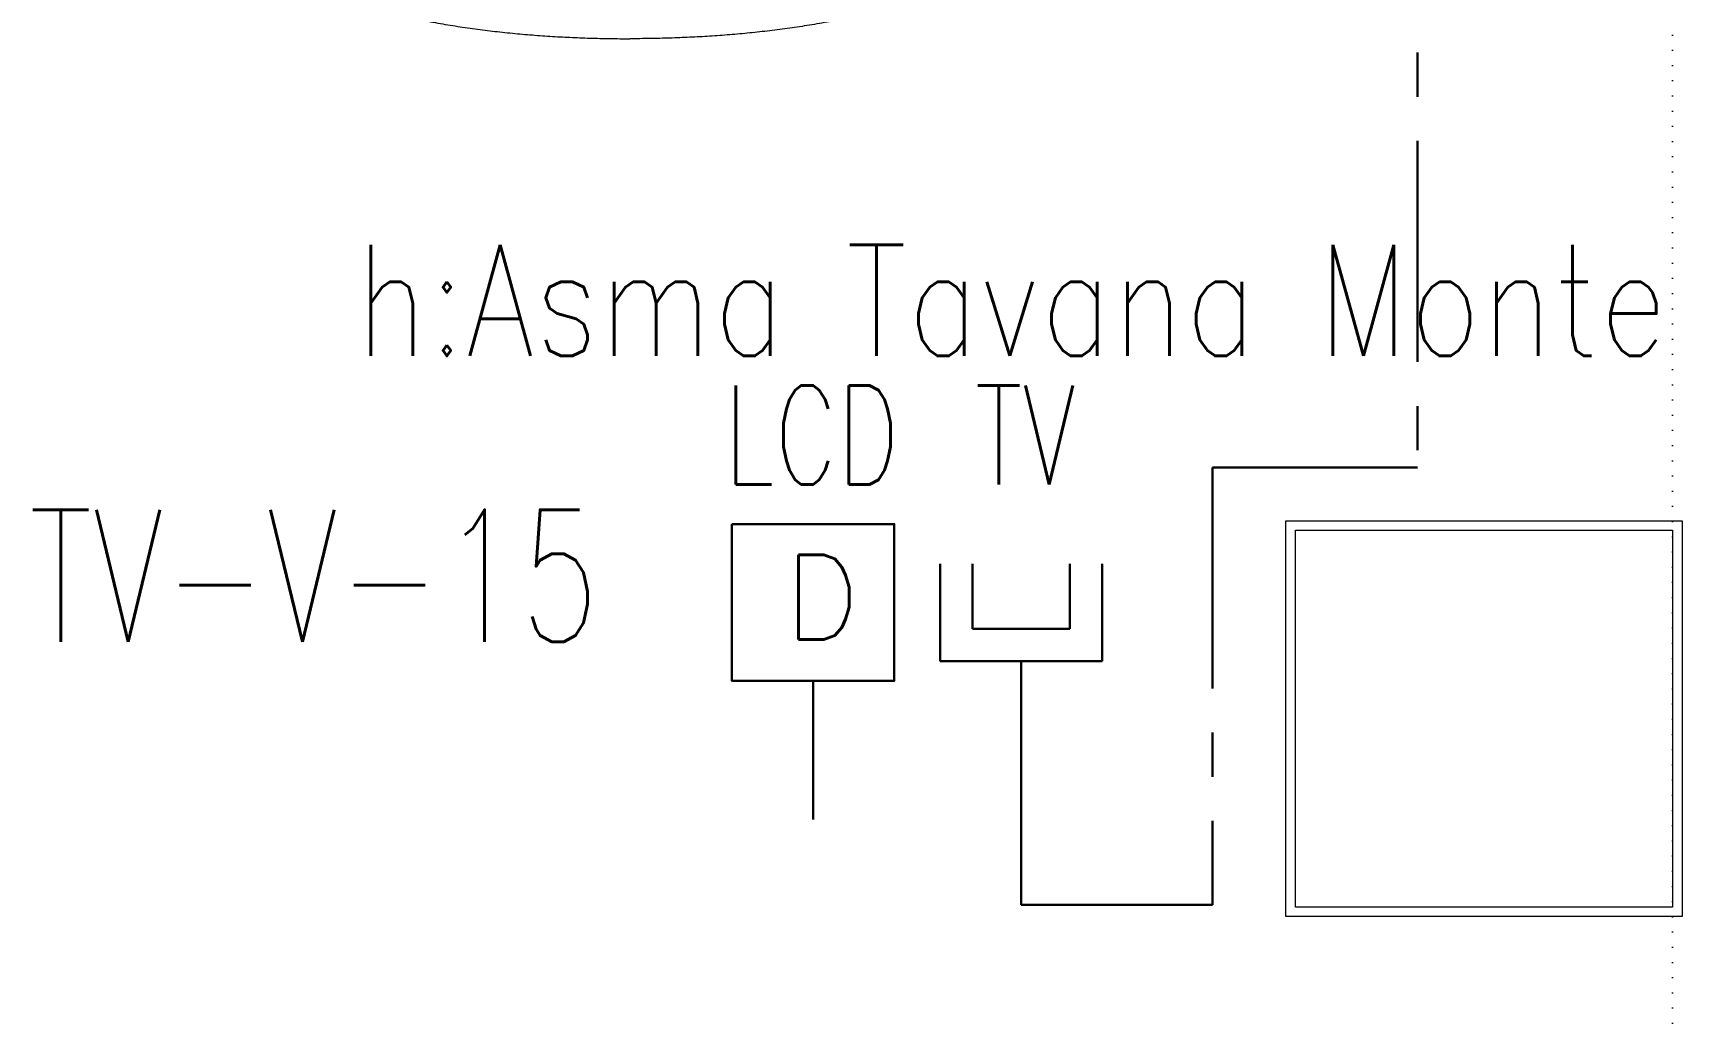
# Model space of a CAD drawing. Extents: x -2365 to 41970, y -230 to 8114.
# Drawn here: x 18133.2 to 18482.8, y 987.3 to 1198 of the extents above; entities that cross this region are included whole.
import ezdxf

# ---------------------------------------------------------------- set-up
doc = ezdxf.new("R2010")
doc.units = 0
doc.header["$LTSCALE"] = 25
doc.linetypes.add('CENTER', pattern=[2, 1.25, -0.25, 0.25, -0.25])
doc.linetypes.add('DOT2', pattern=[0.125, 0, -0.125])
doc.layers.get('0').update_dxf_attribs({"color": 9, "lineweight": 9})
for name, color, linetype, lineweight in [('01', 9, 'Continuous', 9), ('04', 9, 'Continuous', 9), ('14', 9, 'Continuous', 9), ('20', 9, 'DOT2', 9), ('E-DATA LCD EKRAN', 7, 'Continuous', 30), ('E-DATA PRİZİ (RJ45)', 7, 'Continuous', 30), ('E-KABLO', 7, 'Continuous', 30), ('E-YAZI', 7, 'Continuous', 30)]:
    doc.layers.add(name, color=color, linetype=linetype, lineweight=lineweight)
doc.styles.add('E-YAZI', font='txttw.shx')

# ---------------------------------------------------------------- blocks, each defined once
blk = doc.blocks.new('p-kolon-80x80-vw')
at = {"layer": '01'}
blk.add_lwpolyline([(-40, -40), (-40, 40), (40, 40), (40, -40)], close=True, dxfattribs=at)
blk = doc.blocks.new('p-araba-polo')
for points in [[(3.8174, 0.6444), (3.8199, 0.638), (3.8249, 0.6251), (3.8318, 0.6056), (3.8384, 0.5859), (3.8446, 0.566), (3.8505, 0.5459), (3.856, 0.5257), (3.8613, 0.5053), (3.8662, 0.4849), (3.8708, 0.4643), (3.8752, 0.4436), (3.8792, 0.4228), (3.883, 0.4019), (3.8866, 0.3809), (3.8899, 0.3599), (3.893, 0.3389), (3.8958, 0.3178), (3.8985, 0.2966), (3.9009, 0.2755), (3.9031, 0.2543), (3.9051, 0.2331), (3.9069, 0.2119), (3.9086, 0.1907), (3.91, 0.1695), (3.9113, 0.1483), (3.9123, 0.1271), (3.9133, 0.1059), (3.914, 0.0847), (3.9146, 0.0635), (3.915, 0.0423), (3.9152, 0.0212), (3.9153, 0.0071), (3.9153, 0)], [(3.8174, -0.6444), (3.8199, -0.638), (3.8249, -0.6251), (3.8318, -0.6056), (3.8384, -0.5859), (3.8446, -0.566), (3.8505, -0.5459), (3.856, -0.5257), (3.8613, -0.5053), (3.8662, -0.4849), (3.8708, -0.4643), (3.8752, -0.4435), (3.8792, -0.4228), (3.883, -0.4019), (3.8866, -0.3809), (3.8899, -0.3599), (3.893, -0.3389), (3.8958, -0.3178), (3.8985, -0.2966), (3.9009, -0.2755), (3.9031, -0.2543), (3.9051, -0.2331), (3.9069, -0.2119), (3.9086, -0.1907), (3.91, -0.1695), (3.9113, -0.1483), (3.9123, -0.1271), (3.9133, -0.1059), (3.914, -0.0847), (3.9146, -0.0635), (3.915, -0.0423), (3.9152, -0.0212), (3.9153, -0.007), (3.9153, 0)]]:
    blk.add_open_spline(points, degree=3, knots=[0, 0, 0, 0, 0.031503, 0.063111, 0.094824, 0.126637, 0.158547, 0.190546, 0.222628, 0.254786, 0.287011, 0.319297, 0.351636, 0.384021, 0.416445, 0.448899, 0.481372, 0.513858, 0.546357, 0.578861, 0.611362, 0.643854, 0.676332, 0.708795, 0.741239, 0.773662, 0.806063, 0.838441, 0.870794, 0.903125, 0.935433, 0.967723, 1, 1, 1, 1])
for points, degree in [([(3.9153, 0), (3.9153, 0), (3.9153, 0), (3.9154, 0), (3.9154, 0)], 4), ([(3.9153, 0), (3.9154, 0), (3.9154, 0), (3.9154, 0), (3.9154, 0), (3.9154, 0), (3.9154, 0)], 6), ([(3.9153, 0), (3.9153, 0), (3.9153, 0), (3.9154, 0), (3.9154, 0)], 4), ([(3.9153, 0), (3.9154, 0), (3.9154, 0), (3.9154, 0), (3.9154, 0), (3.9154, 0), (3.9154, 0)], 6)]:
    blk.add_open_spline(points, degree=degree)
blk = doc.blocks.new('E-LCD+TV')
at = {"layer": 'E-DATA PRİZİ (RJ45)', "color": 1}
for p, q in [((38.46, 77.49), (38.46, 48)), ((48.29, 77.49), (48.29, 57.83)), ((77.78, 77.49), (77.78, 57.83)), ((87.61, 77.49), (87.61, 48)), ((48.29, 57.83), (77.78, 57.83)), ((38.46, 48), (87.61, 48)), ((63.03, 48), (63.03, 0)), ((0, 0), (0, 41.99))]:
    blk.add_line(p, q, dxfattribs=at)
blk.add_lwpolyline([(-24.58, 89.56), (24.58, 89.56), (24.58, 41.99), (-24.58, 41.99)], close=True, dxfattribs=at)
at = {"layer": 'E-DATA PRİZİ (RJ45)', "color": 1, "style": 'E-YAZI'}
blk.add_text('D', height=25.6, dxfattribs=at).set_placement((-8.79, 54.59))
at = {"layer": 'E-YAZI', "color": 1, "style": 'E-YAZI', "width": 0.7}
for s, p in [('LCD', (-26.97, 101.57)), ('TV', (49.03, 101.57))]:
    blk.add_text(s, height=30, dxfattribs=at).set_placement(p)

msp = doc.modelspace()

# ---------------------------------------------------------------- linework, layer by layer
at = {"layer": '14'}
msp.add_lwpolyline([(18398.84, 1094.5), (18482.84, 1094.5), (18482.84, 1010.5), (18398.84, 1010.5)], close=True, dxfattribs=at)
at = {"layer": '20'}
msp.add_lwpolyline([(18480.84, 394.5), (18480.84, 3110.5)], dxfattribs=at)
at = {"layer": 'E-KABLO', "color": 6, "linetype": 'CENTER', "ltscale": 1.5}
for p, q in [((18426.76, 1700.07), (18426.76, 1105.81)), ((18426.76, 1105.81), (18383.28, 1105.81)), ((18383.28, 1105.81), (18383.28, 1013.02)), ((18342.69, 1013.02), (18342.69, 1031.1)), ((18383.28, 1013.02), (18342.69, 1013.02))]:
    msp.add_line(p, q, dxfattribs=at)

# ---------------------------------------------------------------- block references
msp.add_blockref('p-kolon-80x80-vw', (18440.84, 1052.5))
at = {"layer": '04', "xscale": -100, "yscale": 100, "zscale": 100, "rotation": 90}
msp.add_blockref('p-araba-polo', (18259.73, 1588.27), dxfattribs=at)
at = {"layer": 'E-DATA LCD EKRAN', "color": 1, "xscale": 0.7, "yscale": 0.7, "zscale": 0.7}
msp.add_blockref('E-LCD+TV', (18298.57, 1031.1), dxfattribs=at)

# ---------------------------------------------------------------- texts
at = {"layer": 'E-KABLO', "color": 30, "linetype": 'Continuous', "style": 'E-YAZI', "width": 0.7}
msp.add_text('TV-V-15', height=28, dxfattribs=at).set_placement((18132.31, 1068.81))
at = {"layer": 'E-YAZI', "color": 3, "style": 'E-YAZI', "width": 0.8}
msp.add_text('h:Asma Tavana Monte', height=23.52, dxfattribs=at).set_placement((18201.57, 1129.47))

doc.saveas('drawing.dxf')
